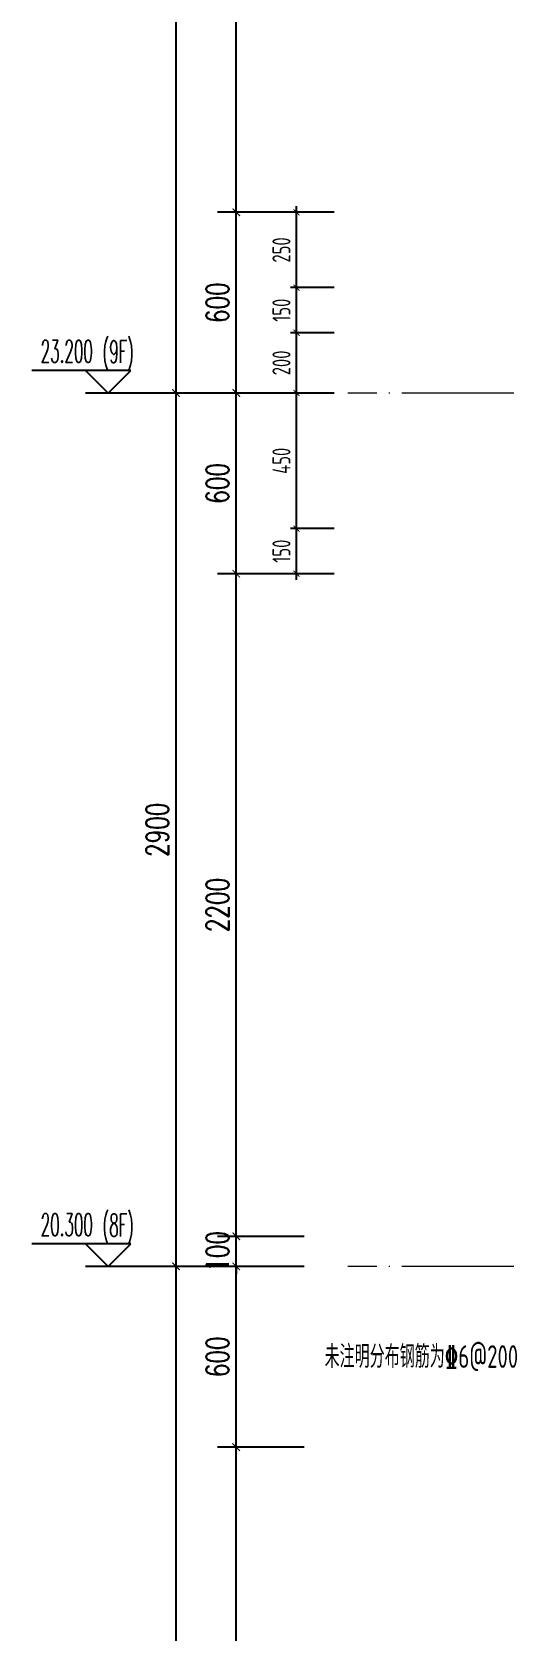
# Model space of a CAD drawing. Extents: x -655480 to 203344, y -294099 to 287156.
# Drawn here: x 81359 to 82926, y 133674 to 138983 of the extents above; entities that cross this region are included whole.
import ezdxf

# ---------------------------------------------------------------- set-up
doc = ezdxf.new("R2010")
doc.units = 0
doc.header["$LTSCALE"] = 1000
doc.linetypes.add('DOTE', pattern=[2.42, 2, -0.2, 0.02, -0.2])
doc.layers.get('0').update_dxf_attribs({"linetype": 'CONTINUOUS'})
doc.layers.get('DEFPOINTS').update_dxf_attribs({"linetype": 'CONTINUOUS'})
for name, color, linetype in [('DIM', 2, 'CONTINUOUS'), ('DIM_ELEV', 3, 'CONTINUOUS'), ('PUB_DIM', 3, 'CONTINUOUS'), ('PUB_TEXT', 2, 'CONTINUOUS'), ('REIN', 6, 'CONTINUOUS'), ('S-引出线', 40, 'CONTINUOUS'), ('TEXT', 2, 'CONTINUOUS')]:
    doc.layers.add(name, color=color, linetype=linetype)
doc.layers.add('DOTE', color=19, linetype='DOTE', lineweight=9)
doc.styles.add('_TCH_DIM', font='SIMPLEX.shx', dxfattribs={"width": 0.7, "bigfont": 'GBCBIG.shx'})
doc.styles.add('_TCH_DIM_T3', font='SIMPLEX', dxfattribs={"width": 0.705882, "bigfont": 'GBCBIG'})
doc.styles.add('TSSD_DIMENSION', font='Tssdeng.shx', dxfattribs={"width": 0.7, "bigfont": 'tssdchn.shx'})
doc.styles.add('TSSD_REIN', font='tssdeng.shx', dxfattribs={"width": 0.7, "height": 300, "bigfont": 'tssdchn.shx'})
doc.dimstyles.new('_TCH_ARCH&&25', dxfattribs={"dimtxt": 74.375, "dimasz": 25, "dimexe": 62.5, "dimexo": 75, "dimgap": 25, "dimtad": 1, "dimdec": 0, "dimzin": 0, "dimdsep": 46, "dimtxsty": '_TCH_DIM_T3', "dimblk": 'ARCHTICK', "dimcen": 0.09, "dimclrt": 7, "dimazin": 0, "dimtfac": 1, "dimtdec": 0, "dimtix": 1, "dimtmove": 2, "dimatfit": 3, "dimldrblk": 'ARCHTICK', "dimfxl": 1, "dimtolj": 1, "dimtzin": 0, "dimarcsym": 0})
doc.dimstyles.new('TSSD_20_20', dxfattribs={"dimtxt": 60, "dimasz": 20, "dimexe": 20, "dimexo": 50, "dimgap": 20, "dimtad": 1, "dimdec": 0, "dimzin": 0, "dimdsep": 46, "dimtxsty": 'TSSD_DIMENSION', "dimblk": 'ARCHTICK', "dimblk1": 'ARCHTICK', "dimblk2": 'ARCHTICK', "dimcen": 0, "dimdle": 20, "dimclrt": 7, "dimadec": 0, "dimazin": 0, "dimtfac": 1, "dimtdec": 0, "dimtix": 1, "dimtmove": 2, "dimatfit": 3, "dimfxl": 1, "dimtolj": 1, "dimtzin": 0, "dimarcsym": 0})

# ---------------------------------------------------------------- blocks, each defined once
blk = doc.blocks.new('_ArchTick')
at = {"color": 0, "linetype": 'ByBlock', "const_width": 0.15}
blk.add_lwpolyline([(-0.5, -0.5), (0.5, 0.5)], dxfattribs=at)
blk = doc.blocks.new('*D3145')
at = {"layer": 'DEFPOINTS', "color": 0, "transparency": 16777216}
for p in [(82237, 138384.6), (82411.6, 138384.6), (82411.6, 138134.6)]:
    blk.add_point(p, dxfattribs=at)
at = {"layer": 'DIM', "color": 0, "lineweight": -2, "transparency": 16777216}
for p, q in [((82361.6, 138384.6), (82217, 138384.6)), ((82237, 138114.6), (82237, 138404.6)), ((82361.6, 138134.6), (82217, 138134.6))]:
    blk.add_line(p, q, dxfattribs=at)
at = {"layer": 'DIM', "color": 0, "lineweight": -2, "transparency": 16777216, "xscale": 20, "yscale": 20, "zscale": 20}
for p, rotation in [((82237, 138384.6), 90), ((82237, 138134.6), 270)]:
    blk.add_blockref('_ArchTick', p, dxfattribs=dict(at, rotation=rotation))
at = {"layer": 'DIM', "color": 7, "transparency": 16777216, "insert": (82187, 138259.6), "char_height": 60, "attachment_point": 5, "rotation": 90, "style": 'TSSD_DIMENSION'}
blk.add_mtext('\\A1;250', dxfattribs=at)
blk = doc.blocks.new('*D3146')
at = {"layer": 'DEFPOINTS', "color": 0, "transparency": 16777216}
for p in [(82237, 138134.6), (82411.6, 138134.6), (82411.6, 137984.6)]:
    blk.add_point(p, dxfattribs=at)
at = {"layer": 'DIM', "color": 0, "lineweight": -2, "transparency": 16777216}
for p, q in [((82237, 137964.6), (82237, 138154.6)), ((82361.6, 138134.6), (82217, 138134.6)), ((82361.6, 137984.6), (82217, 137984.6))]:
    blk.add_line(p, q, dxfattribs=at)
at = {"layer": 'DIM', "color": 0, "lineweight": -2, "transparency": 16777216, "xscale": 20, "yscale": 20, "zscale": 20}
for p, rotation in [((82237, 138134.6), 90), ((82237, 137984.6), 270)]:
    blk.add_blockref('_ArchTick', p, dxfattribs=dict(at, rotation=rotation))
at = {"layer": 'DIM', "color": 7, "transparency": 16777216, "insert": (82187, 138059.6), "char_height": 60, "attachment_point": 5, "rotation": 90, "style": 'TSSD_DIMENSION'}
blk.add_mtext('\\A1;150', dxfattribs=at)
blk = doc.blocks.new('*D3147')
at = {"layer": 'DEFPOINTS', "color": 0, "transparency": 16777216}
for p in [(82237, 137984.6), (82411.6, 137984.6), (82411.6, 137784.6)]:
    blk.add_point(p, dxfattribs=at)
at = {"layer": 'DIM', "color": 0, "lineweight": -2, "transparency": 16777216}
for p, q in [((82237, 137764.6), (82237, 138004.6)), ((82361.6, 137984.6), (82217, 137984.6)), ((82361.6, 137784.6), (82217, 137784.6))]:
    blk.add_line(p, q, dxfattribs=at)
at = {"layer": 'DIM', "color": 0, "lineweight": -2, "transparency": 16777216, "xscale": 20, "yscale": 20, "zscale": 20}
for p, rotation in [((82237, 137984.6), 90), ((82237, 137784.6), 270)]:
    blk.add_blockref('_ArchTick', p, dxfattribs=dict(at, rotation=rotation))
at = {"layer": 'DIM', "color": 7, "transparency": 16777216, "insert": (82187, 137884.6), "char_height": 60, "attachment_point": 5, "rotation": 90, "style": 'TSSD_DIMENSION'}
blk.add_mtext('\\A1;200', dxfattribs=at)
blk = doc.blocks.new('*D3148')
at = {"layer": 'DEFPOINTS', "color": 0, "transparency": 16777216}
for p in [(82237, 137784.6), (82411.6, 137784.6), (82411.6, 137334.6)]:
    blk.add_point(p, dxfattribs=at)
at = {"layer": 'DIM', "color": 0, "lineweight": -2, "transparency": 16777216}
for p, q in [((82361.6, 137784.6), (82217, 137784.6)), ((82237, 137314.6), (82237, 137804.6)), ((82361.6, 137334.6), (82217, 137334.6))]:
    blk.add_line(p, q, dxfattribs=at)
at = {"layer": 'DIM', "color": 0, "lineweight": -2, "transparency": 16777216, "xscale": 20, "yscale": 20, "zscale": 20}
for p, rotation in [((82237, 137784.6), 90), ((82237, 137334.6), 270)]:
    blk.add_blockref('_ArchTick', p, dxfattribs=dict(at, rotation=rotation))
at = {"layer": 'DIM', "color": 7, "transparency": 16777216, "insert": (82187, 137559.6), "char_height": 60, "attachment_point": 5, "rotation": 90, "style": 'TSSD_DIMENSION'}
blk.add_mtext('\\A1;450', dxfattribs=at)
blk = doc.blocks.new('*D3149')
at = {"layer": 'DEFPOINTS', "color": 0, "transparency": 16777216}
for p in [(82237, 137334.6), (82411.6, 137334.6), (82411.6, 137184.6)]:
    blk.add_point(p, dxfattribs=at)
at = {"layer": 'DIM', "color": 0, "lineweight": -2, "transparency": 16777216}
for p, q in [((82237, 137164.6), (82237, 137354.6)), ((82361.6, 137334.6), (82217, 137334.6)), ((82361.6, 137184.6), (82217, 137184.6))]:
    blk.add_line(p, q, dxfattribs=at)
at = {"layer": 'DIM', "color": 0, "lineweight": -2, "transparency": 16777216, "xscale": 20, "yscale": 20, "zscale": 20}
for p, rotation in [((82237, 137334.6), 90), ((82237, 137184.6), 270)]:
    blk.add_blockref('_ArchTick', p, dxfattribs=dict(at, rotation=rotation))
at = {"layer": 'DIM', "color": 7, "transparency": 16777216, "insert": (82187, 137259.6), "char_height": 60, "attachment_point": 5, "rotation": 90, "style": 'TSSD_DIMENSION'}
blk.add_mtext('\\A1;150', dxfattribs=at)
blk = doc.blocks.new('*D3158')
at = {"layer": 'DEFPOINTS', "color": 0, "transparency": 16777216}
for p in [(82037, 134284.6), (82337, 134284.6), (82337, 132084.6)]:
    blk.add_point(p, dxfattribs=at)
at = {"layer": 'PUB_DIM', "color": 0, "lineweight": -2, "transparency": 16777216}
for p, q in [((82262, 134284.6), (81974.5, 134284.6)), ((82037, 132084.6), (82037, 134284.6)), ((82262, 132084.6), (81974.5, 132084.6))]:
    blk.add_line(p, q, dxfattribs=at)
at = {"layer": 'PUB_DIM', "color": 0, "lineweight": -2, "transparency": 16777216, "xscale": 25, "yscale": 25, "zscale": 25}
for p, rotation in [((82037, 134284.6), 90), ((82037, 132084.6), 270)]:
    blk.add_blockref('_ArchTick', p, dxfattribs=dict(at, rotation=rotation))
at = {"layer": 'PUB_DIM', "color": 7, "transparency": 16777216, "insert": (81974.8, 133184.6), "char_height": 74.38, "attachment_point": 5, "rotation": 90, "style": '_TCH_DIM_T3'}
blk.add_mtext('\\A1;2200', dxfattribs=at)
blk = doc.blocks.new('*D3159')
at = {"layer": 'DEFPOINTS', "color": 0, "transparency": 16777216}
for p in [(82037, 134884.6), (82337, 134884.6), (82337, 134284.6)]:
    blk.add_point(p, dxfattribs=at)
at = {"layer": 'PUB_DIM', "color": 0, "lineweight": -2, "transparency": 16777216}
for p, q in [((82262, 134884.6), (81974.5, 134884.6)), ((82037, 134284.6), (82037, 134884.6)), ((82262, 134284.6), (81974.5, 134284.6))]:
    blk.add_line(p, q, dxfattribs=at)
at = {"layer": 'PUB_DIM', "color": 0, "lineweight": -2, "transparency": 16777216, "xscale": 25, "yscale": 25, "zscale": 25}
for p, rotation in [((82037, 134884.6), 90), ((82037, 134284.6), 270)]:
    blk.add_blockref('_ArchTick', p, dxfattribs=dict(at, rotation=rotation))
at = {"layer": 'PUB_DIM', "color": 7, "transparency": 16777216, "insert": (81974.8, 134584.6), "char_height": 74.38, "attachment_point": 5, "rotation": 90, "style": '_TCH_DIM_T3'}
blk.add_mtext('\\A1;600', dxfattribs=at)
blk = doc.blocks.new('*D3160')
at = {"layer": 'DEFPOINTS', "color": 0, "transparency": 16777216}
for p in [(82037, 134984.6), (82337, 134984.6), (82337, 134884.6)]:
    blk.add_point(p, dxfattribs=at)
at = {"layer": 'PUB_DIM', "color": 0, "lineweight": -2, "transparency": 16777216}
for p, q in [((82262, 134984.6), (81974.5, 134984.6)), ((82037, 134984.6), (82037, 135009.6)), ((82037, 134884.6), (82037, 134984.6)), ((82262, 134884.6), (81974.5, 134884.6)), ((82037, 134884.6), (82037, 134859.6))]:
    blk.add_line(p, q, dxfattribs=at)
at = {"layer": 'PUB_DIM', "color": 0, "lineweight": -2, "transparency": 16777216, "xscale": 25, "yscale": 25, "zscale": 25}
for p, rotation in [((82037, 134984.6), 270), ((82037, 134884.6), 90)]:
    blk.add_blockref('_ArchTick', p, dxfattribs=dict(at, rotation=rotation))
at = {"layer": 'PUB_DIM', "color": 7, "transparency": 16777216, "insert": (81974.8, 134934.6), "char_height": 74.38, "attachment_point": 5, "rotation": 90, "style": '_TCH_DIM_T3'}
blk.add_mtext('\\A1;100', dxfattribs=at)
blk = doc.blocks.new('*D3161')
at = {"layer": 'DEFPOINTS', "color": 0, "transparency": 16777216}
for p in [(82037, 137184.6), (82337, 137184.6), (82337, 134984.6)]:
    blk.add_point(p, dxfattribs=at)
at = {"layer": 'PUB_DIM', "color": 0, "lineweight": -2, "transparency": 16777216}
for p, q in [((82262, 137184.6), (81974.5, 137184.6)), ((82037, 134984.6), (82037, 137184.6)), ((82262, 134984.6), (81974.5, 134984.6))]:
    blk.add_line(p, q, dxfattribs=at)
at = {"layer": 'PUB_DIM', "color": 0, "lineweight": -2, "transparency": 16777216, "xscale": 25, "yscale": 25, "zscale": 25}
for p, rotation in [((82037, 137184.6), 90), ((82037, 134984.6), 270)]:
    blk.add_blockref('_ArchTick', p, dxfattribs=dict(at, rotation=rotation))
at = {"layer": 'PUB_DIM', "color": 7, "transparency": 16777216, "insert": (81974.8, 136084.6), "char_height": 74.38, "attachment_point": 5, "rotation": 90, "style": '_TCH_DIM_T3'}
blk.add_mtext('\\A1;2200', dxfattribs=at)
blk = doc.blocks.new('*D3162')
at = {"layer": 'DEFPOINTS', "color": 0, "transparency": 16777216}
for p in [(82037, 137784.6), (82337, 137784.6), (82337, 137184.6)]:
    blk.add_point(p, dxfattribs=at)
at = {"layer": 'PUB_DIM', "color": 0, "lineweight": -2, "transparency": 16777216}
for p, q in [((82262, 137784.6), (81974.5, 137784.6)), ((82037, 137184.6), (82037, 137784.6)), ((82262, 137184.6), (81974.5, 137184.6))]:
    blk.add_line(p, q, dxfattribs=at)
at = {"layer": 'PUB_DIM', "color": 0, "lineweight": -2, "transparency": 16777216, "xscale": 25, "yscale": 25, "zscale": 25}
for p, rotation in [((82037, 137784.6), 90), ((82037, 137184.6), 270)]:
    blk.add_blockref('_ArchTick', p, dxfattribs=dict(at, rotation=rotation))
at = {"layer": 'PUB_DIM', "color": 7, "transparency": 16777216, "insert": (81974.8, 137484.6), "char_height": 74.38, "attachment_point": 5, "rotation": 90, "style": '_TCH_DIM_T3'}
blk.add_mtext('\\A1;600', dxfattribs=at)
blk = doc.blocks.new('*D3163')
at = {"layer": 'DEFPOINTS', "color": 0, "transparency": 16777216}
for p in [(82037, 138384.6), (82337, 138384.6), (82337, 137784.6)]:
    blk.add_point(p, dxfattribs=at)
at = {"layer": 'PUB_DIM', "color": 0, "lineweight": -2, "transparency": 16777216}
for p, q in [((82262, 138384.6), (81974.5, 138384.6)), ((82037, 137784.6), (82037, 138384.6)), ((82262, 137784.6), (81974.5, 137784.6))]:
    blk.add_line(p, q, dxfattribs=at)
at = {"layer": 'PUB_DIM', "color": 0, "lineweight": -2, "transparency": 16777216, "xscale": 25, "yscale": 25, "zscale": 25}
for p, rotation in [((82037, 138384.6), 90), ((82037, 137784.6), 270)]:
    blk.add_blockref('_ArchTick', p, dxfattribs=dict(at, rotation=rotation))
at = {"layer": 'PUB_DIM', "color": 7, "transparency": 16777216, "insert": (81974.8, 138084.6), "char_height": 74.38, "attachment_point": 5, "rotation": 90, "style": '_TCH_DIM_T3'}
blk.add_mtext('\\A1;600', dxfattribs=at)
blk = doc.blocks.new('*D3164')
at = {"layer": 'DEFPOINTS', "color": 0, "transparency": 16777216}
for p in [(82037, 140084.6), (82337, 140084.6), (82337, 138384.6)]:
    blk.add_point(p, dxfattribs=at)
at = {"layer": 'PUB_DIM', "color": 0, "lineweight": -2, "transparency": 16777216}
for p, q in [((82262, 140084.6), (81974.5, 140084.6)), ((82037, 138384.6), (82037, 140084.6)), ((82262, 138384.6), (81974.5, 138384.6))]:
    blk.add_line(p, q, dxfattribs=at)
at = {"layer": 'PUB_DIM', "color": 0, "lineweight": -2, "transparency": 16777216, "xscale": 25, "yscale": 25, "zscale": 25}
for p, rotation in [((82037, 140084.6), 90), ((82037, 138384.6), 270)]:
    blk.add_blockref('_ArchTick', p, dxfattribs=dict(at, rotation=rotation))
at = {"layer": 'PUB_DIM', "color": 7, "transparency": 16777216, "insert": (81974.8, 139234.6), "char_height": 74.38, "attachment_point": 5, "rotation": 90, "style": '_TCH_DIM_T3'}
blk.add_mtext('\\A1;1700', dxfattribs=at)
blk = doc.blocks.new('*D3169')
at = {"layer": 'DEFPOINTS', "color": 0, "transparency": 16777216}
for p in [(81837, 134884.6), (82337, 134884.6), (82337, 131984.6)]:
    blk.add_point(p, dxfattribs=at)
at = {"layer": 'PUB_DIM', "color": 0, "lineweight": -2, "transparency": 16777216}
for p, q in [((82262, 134884.6), (81774.5, 134884.6)), ((81837, 131984.6), (81837, 134884.6)), ((82262, 131984.6), (81774.5, 131984.6))]:
    blk.add_line(p, q, dxfattribs=at)
at = {"layer": 'PUB_DIM', "color": 0, "lineweight": -2, "transparency": 16777216, "xscale": 25, "yscale": 25, "zscale": 25}
for p, rotation in [((81837, 134884.6), 90), ((81837, 131984.6), 270)]:
    blk.add_blockref('_ArchTick', p, dxfattribs=dict(at, rotation=rotation))
at = {"layer": 'PUB_DIM', "color": 7, "transparency": 16777216, "insert": (81774.8, 133434.6), "char_height": 74.38, "attachment_point": 5, "rotation": 90, "style": '_TCH_DIM_T3'}
blk.add_mtext('\\A1;2900', dxfattribs=at)
blk = doc.blocks.new('*D3170')
at = {"layer": 'DEFPOINTS', "color": 0, "transparency": 16777216}
for p in [(81837, 137784.6), (82337, 137784.6), (82337, 134884.6)]:
    blk.add_point(p, dxfattribs=at)
at = {"layer": 'PUB_DIM', "color": 0, "lineweight": -2, "transparency": 16777216}
for p, q in [((82262, 137784.6), (81774.5, 137784.6)), ((81837, 134884.6), (81837, 137784.6)), ((82262, 134884.6), (81774.5, 134884.6))]:
    blk.add_line(p, q, dxfattribs=at)
at = {"layer": 'PUB_DIM', "color": 0, "lineweight": -2, "transparency": 16777216, "xscale": 25, "yscale": 25, "zscale": 25}
for p, rotation in [((81837, 137784.6), 90), ((81837, 134884.6), 270)]:
    blk.add_blockref('_ArchTick', p, dxfattribs=dict(at, rotation=rotation))
at = {"layer": 'PUB_DIM', "color": 7, "transparency": 16777216, "insert": (81774.8, 136334.6), "char_height": 74.38, "attachment_point": 5, "rotation": 90, "style": '_TCH_DIM_T3'}
blk.add_mtext('\\A1;2900', dxfattribs=at)
blk = doc.blocks.new('*D3171')
at = {"layer": 'DEFPOINTS', "color": 0, "transparency": 16777216}
for p in [(81837, 140684.6), (82337, 140684.6), (82337, 137784.6)]:
    blk.add_point(p, dxfattribs=at)
at = {"layer": 'PUB_DIM', "color": 0, "lineweight": -2, "transparency": 16777216}
for p, q in [((82262, 140684.6), (81774.5, 140684.6)), ((81837, 137784.6), (81837, 140684.6)), ((82262, 137784.6), (81774.5, 137784.6))]:
    blk.add_line(p, q, dxfattribs=at)
at = {"layer": 'PUB_DIM', "color": 0, "lineweight": -2, "transparency": 16777216, "xscale": 25, "yscale": 25, "zscale": 25}
for p, rotation in [((81837, 140684.6), 90), ((81837, 137784.6), 270)]:
    blk.add_blockref('_ArchTick', p, dxfattribs=dict(at, rotation=rotation))
at = {"layer": 'PUB_DIM', "color": 7, "transparency": 16777216, "insert": (81774.8, 139234.6), "char_height": 74.38, "attachment_point": 5, "rotation": 90, "style": '_TCH_DIM_T3'}
blk.add_mtext('\\A1;2900', dxfattribs=at)
blk = doc.blocks.new('20210809.02275603')
at = {"layer": 'REIN', "const_width": 9}
for points in [[(88254.7, 67181.9), (88254.7, 67248.8), (88457.1, 67248.8), (88457.1, 66580.9), (88250.3, 66580.9), (88250.3, 66645.6)], [(89233.9, 66808.4), (89233.9, 67063.1), (88398.8, 67063.1), (88398.8, 66980.3), (89209.6, 66980.3), (89209.6, 67044.5)]]:
    blk.add_lwpolyline(points, dxfattribs=at)
at = {"layer": 'REIN', "const_width": 8}
for points in [[(88265.7, 67235, 1), (88273.7, 67235, 1)], [(88439.8, 67232.2, 1), (88447.8, 67232.2, 1)], [(88410.4, 67048.5, 1), (88418.4, 67048.5, 1)], [(88439.8, 67048.5, 1), (88447.8, 67048.5, 1)], [(88613, 67048.5, 1), (88621, 67048.5, 1)], [(88794.1, 67048.5, 1), (88802.1, 67048.5, 1)], [(88975.4, 67048.5, 1), (88983.4, 67048.5, 1)], [(88410.4, 66993.5, 1), (88418.4, 66993.5, 1)], [(88439.8, 66993.5, 1), (88447.8, 66993.5, 1)], [(88613, 66993.5, 1), (88621, 66993.5, 1)], [(88794.1, 66993.5, 1), (88802.1, 66993.5, 1)], [(88975.4, 66993.5, 1), (88983.4, 66993.5, 1)], [(88260.3, 66596.4, 1), (88268.3, 66596.4, 1)], [(88438, 66596.4, 1), (88446, 66596.4, 1)]]:
    blk.add_lwpolyline(points, format="xyb", close=True, dxfattribs=at)
at = {"layer": 'S-引出线'}
blk.add_line((88457.1, 66768.4), (88755, 66768.4), dxfattribs=at)
blk.add_lwpolyline([(88746.9, 66980.3), (88746.9, 66873.3), (89002.9, 66873.3)], dxfattribs=at)
at = {"layer": 'TEXT', "style": 'TSSD_REIN', "width": 0.7}
for s, p in [('%%1328@150', (88755.1, 66874.3)), ('未注明分布钢筋为%%1326@200', (87152, 66826.2)), ('\x848@200', (88495.7, 66780.1))]:
    blk.add_text(s, height=75, rotation=0, dxfattribs=at).set_placement(p)
blk = doc.blocks.new('20210902.15310781')
at = {"layer": 'DOTE', "color": 1, "linetype": 'DOTE', "ltscale": 0.2}
for p, q in [((87879, -117645.9), (84878.9, -117645.9)), ((87879, -120545.9), (84878.9, -120545.9))]:
    blk.add_line(p, q, dxfattribs=at)

msp = doc.modelspace()

# ---------------------------------------------------------------- linework, layer by layer
at = {"layer": 'DIM_ELEV'}
for p, q in [((81686.96, 137859.56), (81358.96, 137859.56)), ((81611.96, 137784.56), (81536.96, 137859.56)), ((81611.96, 137784.56), (81686.96, 137859.56)), ((82036.96, 137784.56), (81536.96, 137784.56)), ((81686.96, 134959.56), (81358.96, 134959.56)), ((81611.96, 134884.56), (81536.96, 134959.56)), ((81611.96, 134884.56), (81686.96, 134959.56)), ((82036.96, 134884.56), (81536.96, 134884.56))]:
    msp.add_line(p, q, dxfattribs=at)

# ---------------------------------------------------------------- block references
at = {"layer": 'DOTE'}
msp.add_blockref('20210902.15310781', (-2471.89, 255430.45), dxfattribs=at)
at = {"layer": 'REIN'}
msp.add_blockref('20210809.02275603', (-4821.84, 67721.74), dxfattribs=at)

# ---------------------------------------------------------------- texts
at = {"layer": 'PUB_TEXT', "style": '_TCH_DIM', "width": 0.494118}
for s, p in [('23.200', (81387.86, 137885.81)), ('(9F)', (81593.26, 137884.59)), ('(8F)', (81593.26, 134984.59)), ('20.300', (81387.86, 134985.81))]:
    msp.add_text(s, height=74.375, dxfattribs=at).set_placement(p)

# ---------------------------------------------------------------- dimensions: what is measured, and where the dimension line sits
at = {"layer": 'DIM'}
for p1, p2, picture, middle in [((82411.57, 138134.56), (82411.57, 138384.56), '*D3145', (82186.96, 138259.56)), ((82411.57, 137984.56), (82411.57, 138134.56), '*D3146', (82186.96, 138059.56)), ((82411.57, 137784.56), (82411.57, 137984.56), '*D3147', (82186.96, 137884.56)), ((82411.57, 137334.56), (82411.57, 137784.56), '*D3148', (82186.96, 137559.56)), ((82411.57, 137184.56), (82411.57, 137334.56), '*D3149', (82186.96, 137259.56))]:
    dim = msp.add_aligned_dim(p1=p1, p2=p2, distance=174.61, dimstyle='TSSD_20_20', dxfattribs=at)
    dim.commit()
    dim.dimension.update_dxf_attribs({"geometry": picture, "text_midpoint": middle})
at = {"layer": 'PUB_DIM'}
for p1, p2, distance, picture, middle in [((82336.96, 137784.56), (82336.96, 140684.56), 500, '*D3171', (81774.77, 139234.56)), ((82336.96, 138384.56), (82336.96, 140084.56), 300, '*D3164', (81974.77, 139234.56)), ((82336.96, 137784.56), (82336.96, 138384.56), 300, '*D3163', (81974.77, 138084.56)), ((82336.96, 134884.56), (82336.96, 137784.56), 500, '*D3170', (81774.77, 136334.56)), ((82336.96, 137184.55), (82336.96, 137784.56), 300, '*D3162', (81974.77, 137484.56)), ((82336.96, 134984.56), (82336.96, 137184.55), 300, '*D3161', (81974.77, 136084.56)), ((82336.96, 134884.56), (82336.96, 134984.56), 300, '*D3160', (81974.77, 134934.56)), ((82336.96, 131984.56), (82336.96, 134884.56), 500, '*D3169', (81774.77, 133434.56)), ((82336.96, 134284.56), (82336.96, 134884.56), 300, '*D3159', (81974.77, 134584.56)), ((82336.96, 132084.56), (82336.96, 134284.56), 300, '*D3158', (81974.77, 133184.56))]:
    dim = msp.add_aligned_dim(p1=p1, p2=p2, distance=distance, dimstyle='_TCH_ARCH&&25', dxfattribs=at)
    dim.commit()
    dim.dimension.update_dxf_attribs({"geometry": picture, "text_midpoint": middle})

doc.saveas('drawing.dxf')
